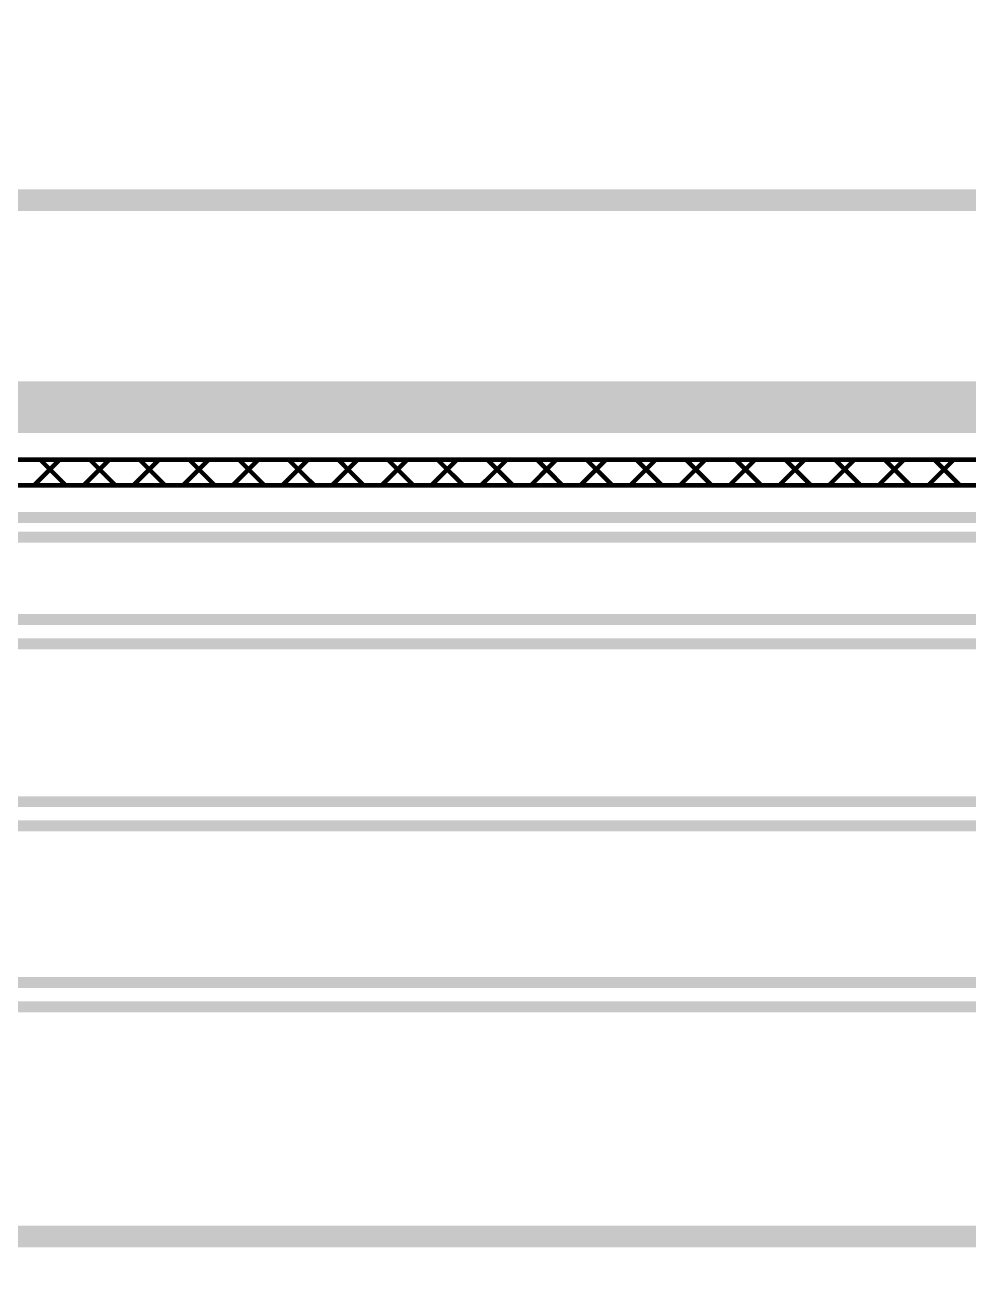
# Model space of a CAD drawing. Header units: millimetres. Extents: x -43 to 134, y -20 to 17.
# Drawn here: x 11.24 to 22.16, y -6.49 to 8.03 of the extents above; entities that cross this region are included whole.
import ezdxf

# ---------------------------------------------------------------- set-up
doc = ezdxf.new("R2010")
doc.units = ezdxf.units.MM
doc.header["$MEASUREMENT"] = 0
doc.layers.add('Board-Outline-Layer', color=7, linetype='Continuous', true_color=0xff00ff)
doc.layers.add('Top-Layer', color=7, linetype='Continuous', true_color=0xff0000)

msp = doc.modelspace()

# ---------------------------------------------------------------- linework, layer by layer
at = {"layer": 'Board-Outline-Layer', "const_width": 0.254}
msp.add_lwpolyline([(98, -7.9), (90.165, -7.9), (88.265, -6), (0, -6), (0, 6), (88.265, 6), (88.265, 6), (90.165, 7.9), (98, 7.9)], close=True, dxfattribs=at)
at = {"layer": 'Top-Layer', "const_width": 0.0508}
msp.add_lwpolyline([(89.073, 2.995, 0.199), (89.502, 3.172), (92.708, 6.378), (93.412, 6.378, 0.032), (93.401, 6.34), (93.345, 6.34, 0.199), (93.083, 6.231), (89.55, 2.698), (4.05, 2.698), (3.783, 2.965, 0.03), (3.749, 2.995)], format="xyb", close=True, dxfattribs=at)
at = {"layer": 'Top-Layer'}
for points, const_width in [([(89.073, 3.602), (3.001, 3.602)], 0.599), ([(11.341, 2.698), (11.638, 2.995)], 0.0508), ([(11.412, 2.995), (11.709, 2.698)], 0.0508), ([(11.916, 2.698), (12.213, 2.995)], 0.0508), ([(11.987, 2.995), (12.284, 2.698)], 0.0508), ([(12.491, 2.698), (12.788, 2.995)], 0.0508), ([(12.562, 2.995), (12.859, 2.698)], 0.0508), ([(13.065, 2.698), (13.362, 2.995)], 0.0508), ([(13.136, 2.995), (13.433, 2.698)], 0.0508), ([(13.64, 2.698), (13.937, 2.995)], 0.0508), ([(13.711, 2.995), (14.008, 2.698)], 0.0508), ([(14.215, 2.698), (14.512, 2.995)], 0.0508), ([(14.286, 2.995), (14.583, 2.698)], 0.0508), ([(14.79, 2.698), (15.086, 2.995)], 0.0508), ([(14.861, 2.995), (15.157, 2.698)], 0.0508), ([(15.364, 2.698), (15.661, 2.995)], 0.0508), ([(15.435, 2.995), (15.732, 2.698)], 0.0508), ([(15.939, 2.698), (16.236, 2.995)], 0.0508), ([(16.01, 2.995), (16.307, 2.698)], 0.0508), ([(16.514, 2.698), (16.811, 2.995)], 0.0508), ([(16.585, 2.995), (16.882, 2.698)], 0.0508), ([(17.089, 2.698), (17.385, 2.995)], 0.0508), ([(17.16, 2.995), (17.456, 2.698)], 0.0508), ([(17.663, 2.698), (17.96, 2.995)], 0.0508), ([(17.734, 2.995), (18.031, 2.698)], 0.0508), ([(18.238, 2.698), (18.535, 2.995)], 0.0508), ([(18.309, 2.995), (18.606, 2.698)], 0.0508), ([(18.813, 2.698), (19.11, 2.995)], 0.0508), ([(18.884, 2.995), (19.181, 2.698)], 0.0508), ([(19.388, 2.698), (19.684, 2.995)], 0.0508), ([(19.459, 2.995), (19.755, 2.698)], 0.0508), ([(19.962, 2.698), (20.259, 2.995)], 0.0508), ([(20.033, 2.995), (20.33, 2.698)], 0.0508), ([(20.537, 2.698), (20.834, 2.995)], 0.0508), ([(20.608, 2.995), (20.905, 2.698)], 0.0508), ([(21.112, 2.698), (21.409, 2.995)], 0.0508), ([(21.183, 2.995), (21.48, 2.698)], 0.0508), ([(21.687, 2.698), (21.983, 2.995)], 0.0508), ([(21.758, 2.995), (22.054, 2.698)], 0.0508), ([(3.896, 2.327), (89.703, 2.327)], 0.127), ([(89.798, 2.098), (3.241, 2.098)], 0.127), ([(90.17, 1.143), (6.971, 1.143)], 0.127), ([(7.087, 0.864), (90.055, 0.864)], 0.127), ([(7.29, -0.965), (89.611, -0.965)], 0.127), ([(7.405, -1.244), (89.496, -1.244)], 0.127), ([(88.278, -3.06), (3.73, -3.06)], 0.127), ([(88.162, -3.339), (3.73, -3.339)], 0.127)]:
    msp.add_lwpolyline(points, dxfattribs=dict(at, const_width=const_width))

doc.saveas('drawing.dxf')
